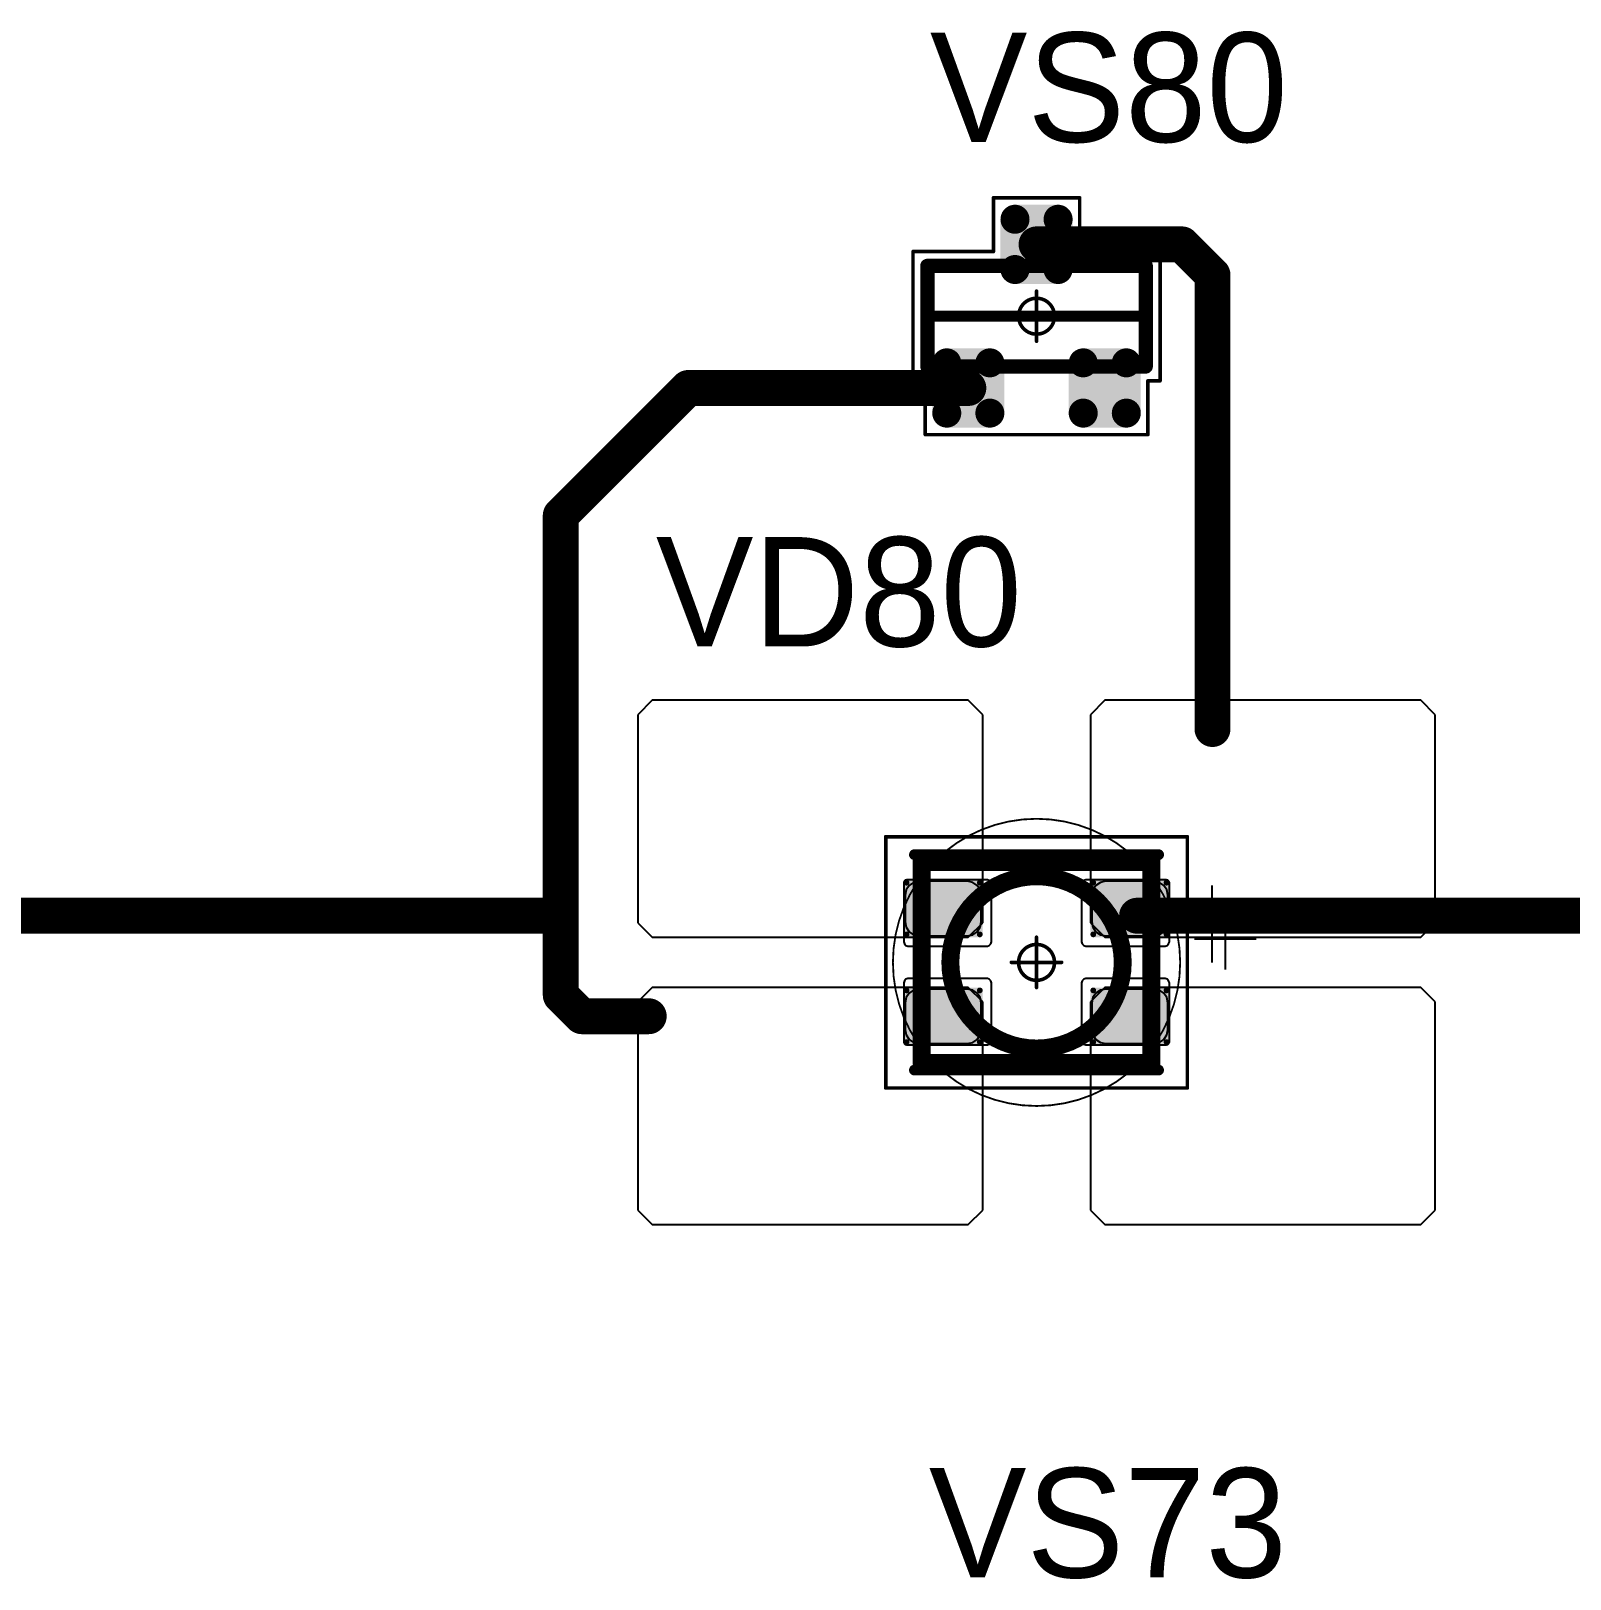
# Model space of a CAD drawing. Header units: millimetres. Extents: x 0 to 400, y 0 to 511.
# Drawn here: x 186 to 207.43, y 252.91 to 274.47 of the extents above; entities that cross this region are included whole.
import ezdxf

# ---------------------------------------------------------------- set-up
doc = ezdxf.new("R2010")
doc.units = ezdxf.units.MM
for name, color, linetype in [('Mechanical13', 56, 'Continuous'), ('Mechanical15', 56, 'Continuous'), ('Mechanical2', 216, 'Continuous'), ('TopLayer', 1, 'Continuous'), ('TopOverlay', 2, 'Continuous'), ('TopPaste', 8, 'Continuous'), ('TopSolder', 216, 'Continuous')]:
    doc.layers.add(name, color=color, linetype=linetype)

# ---------------------------------------------------------------- blocks, each defined once
blk = doc.blocks.new('SOT23_517')
at = {"layer": 'Mechanical13', "const_width": 0.2}
for points in [[(-0.7, 1.52), (0.7, 1.52)], [(-0.7, 1.52), (-0.7, -1.52)], [(0.7, 1.52), (0.7, -1.52)], [(-0.7, -1.52), (0.7, -1.52)]]:
    blk.add_lwpolyline(points, dxfattribs=at)
at = {"layer": 'Mechanical13', "const_width": 0.1}
for points in [[(-0.75, 1.52, 1), (-0.65, 1.52, 1)], [(-0.75, 1.52, 1), (-0.65, 1.52, 1)], [(0.65, 1.52, 1), (0.75, 1.52, 1)], [(0.65, 1.52, 1), (0.75, 1.52, 1)], [(-0.75, -1.52, 1), (-0.65, -1.52, 1)], [(-0.75, -1.52, 1), (-0.65, -1.52, 1)], [(0.65, -1.52, 1), (0.75, -1.52, 1)], [(0.65, -1.52, 1), (0.75, -1.52, 1)]]:
    blk.add_lwpolyline(points, format="xyb", close=True, dxfattribs=at)
at = {"layer": 'Mechanical15', "const_width": 0.05}
for points in [[(-0.9, 1.72), (-0.9, 1.55)], [(-0.9, 1.72), (0.9, 1.72)], [(0.9, 1.72), (0.9, 0.6)], [(-1.65, 1.55), (-1.65, -1.55)], [(-1.65, 1.55), (-0.9, 1.55)], [(0.9, 0.6), (1.65, 0.6)], [(1.65, 0.6), (1.65, -0.6)], [(0, 0.35), (0, -0.35)], [(-0.35, 0), (0.35, 0)], [(0.9, -0.6), (1.65, -0.6)], [(0.9, -0.6), (0.9, -1.72)], [(-1.65, -1.55), (-0.9, -1.55)], [(-0.9, -1.55), (-0.9, -1.72)], [(-0.9, -1.72), (0.9, -1.72)]]:
    blk.add_lwpolyline(points, dxfattribs=at)
at = {"layer": 'Mechanical15'}
for points, const_width in [([(-0.913, 1.72, 1), (-0.888, 1.72, 1)], 0.025), ([(-0.913, 1.72, 1), (-0.888, 1.72, 1)], 0.025), ([(0.888, 1.72, 1), (0.913, 1.72, 1)], 0.025), ([(0.888, 1.72, 1), (0.913, 1.72, 1)], 0.025), ([(-1.662, 1.55, 1), (-1.637, 1.55, 1)], 0.025), ([(-1.662, 1.55, 1), (-1.637, 1.55, 1)], 0.025), ([(-0.913, 1.55, 1), (-0.888, 1.55, 1)], 0.025), ([(-0.913, 1.55, 1), (-0.888, 1.55, 1)], 0.025), ([(0.888, 0.6, 1), (0.913, 0.6, 1)], 0.025), ([(0.888, 0.6, 1), (0.913, 0.6, 1)], 0.025), ([(1.637, 0.6, 1), (1.662, 0.6, 1)], 0.025), ([(1.637, 0.6, 1), (1.662, 0.6, 1)], 0.025), ([(0.25, 0, 1), (-0.25, 0, 1)], 0.05), ([(-0.012, 0.35, 1), (0.012, 0.35, 1)], 0.025), ([(-0.362, 0, 1), (-0.337, 0, 1)], 0.025), ([(-0.262, 0, 1), (-0.238, 0, 1)], 0.025), ([(0.238, 0, 1), (0.262, 0, 1)], 0.025), ([(0.337, 0, 1), (0.362, 0, 1)], 0.025), ([(-0.012, -0.35, 1), (0.012, -0.35, 1)], 0.025), ([(0.888, -0.6, 1), (0.913, -0.6, 1)], 0.025), ([(0.888, -0.6, 1), (0.913, -0.6, 1)], 0.025), ([(1.637, -0.6, 1), (1.662, -0.6, 1)], 0.025), ([(1.637, -0.6, 1), (1.662, -0.6, 1)], 0.025), ([(-1.662, -1.55, 1), (-1.637, -1.55, 1)], 0.025), ([(-1.662, -1.55, 1), (-1.637, -1.55, 1)], 0.025), ([(-0.913, -1.55, 1), (-0.888, -1.55, 1)], 0.025), ([(-0.913, -1.55, 1), (-0.888, -1.55, 1)], 0.025), ([(-0.913, -1.72, 1), (-0.888, -1.72, 1)], 0.025), ([(-0.913, -1.72, 1), (-0.888, -1.72, 1)], 0.025), ([(0.888, -1.72, 1), (0.913, -1.72, 1)], 0.025), ([(0.888, -1.72, 1), (0.913, -1.72, 1)], 0.025)]:
    blk.add_lwpolyline(points, format="xyb", close=True, dxfattribs=dict(at, const_width=const_width))
at = {"layer": 'TopLayer', "const_width": 0.1}
for points in [[(-1.4, 1.25, 1), (-1.3, 1.25, 1)], [(-0.7, 1.25, 1), (-0.6, 1.25, 1)], [(-1.4, 0.65, 1), (-1.3, 0.65, 1)], [(-0.7, 0.65, 1), (-0.6, 0.65, 1)], [(0.6, 0.3, 1), (0.7, 0.3, 1)], [(1.3, 0.3, 1), (1.4, 0.3, 1)], [(0.6, -0.3, 1), (0.7, -0.3, 1)], [(1.3, -0.3, 1), (1.4, -0.3, 1)], [(-1.4, -0.65, 1), (-1.3, -0.65, 1)], [(-0.7, -0.65, 1), (-0.6, -0.65, 1)], [(-1.4, -1.25, 1), (-1.3, -1.25, 1)], [(-0.7, -1.25, 1), (-0.6, -1.25, 1)]]:
    blk.add_lwpolyline(points, format="xyb", close=True, dxfattribs=at)
at = {"layer": 'TopLayer'}
for points in [[(-1.35, 1.35), (-1.35, 0.55), (-0.65, 1.35), (-0.65, 0.55)], [(-1.45, 1.25), (-1.45, 0.65), (-0.55, 1.25), (-0.55, 0.65)], [(0.55, 0.3), (0.55, -0.3), (1.45, 0.3), (1.45, -0.3)], [(0.65, 0.4), (0.65, -0.4), (1.35, 0.4), (1.35, -0.4)], [(-1.35, -0.55), (-1.35, -1.35), (-0.65, -0.55), (-0.65, -1.35)], [(-1.45, -0.65), (-1.45, -1.25), (-0.55, -0.65), (-0.55, -1.25)]]:
    blk.add_solid(points, dxfattribs=at)
at = {"layer": 'TopOverlay', "const_width": 0.15}
blk.add_lwpolyline([(0, 1.5), (0, -1.5)], dxfattribs=at)
at = {"layer": 'TopOverlay', "const_width": 0.075}
for points in [[(-0.038, 1.5, 1), (0.038, 1.5, 1)], [(-0.038, -1.5, 1), (0.038, -1.5, 1)]]:
    blk.add_lwpolyline(points, format="xyb", close=True, dxfattribs=at)
at = {"layer": 'TopPaste', "const_width": 0.075}
for points in [[(-1.387, 1.25, 1), (-1.313, 1.25, 1)], [(-0.687, 1.25, 1), (-0.613, 1.25, 1)], [(-1.387, 0.65, 1), (-1.313, 0.65, 1)], [(-0.687, 0.65, 1), (-0.613, 0.65, 1)], [(0.613, 0.3, 1), (0.687, 0.3, 1)], [(1.313, 0.3, 1), (1.387, 0.3, 1)], [(0.613, -0.3, 1), (0.687, -0.3, 1)], [(1.313, -0.3, 1), (1.387, -0.3, 1)], [(-1.387, -0.65, 1), (-1.313, -0.65, 1)], [(-0.687, -0.65, 1), (-0.613, -0.65, 1)], [(-1.387, -1.25, 1), (-1.313, -1.25, 1)], [(-0.687, -1.25, 1), (-0.613, -1.25, 1)]]:
    blk.add_lwpolyline(points, format="xyb", close=True, dxfattribs=at)
at = {"layer": 'TopPaste'}
for points in [[(-1.35, 1.325), (-1.35, 0.575), (-0.65, 1.325), (-0.65, 0.575)], [(-1.425, 1.25), (-1.425, 0.65), (-0.575, 1.25), (-0.575, 0.65)], [(0.575, 0.3), (0.575, -0.3), (1.425, 0.3), (1.425, -0.3)], [(0.65, 0.375), (0.65, -0.375), (1.35, 0.375), (1.35, -0.375)], [(-1.35, -0.575), (-1.35, -1.325), (-0.65, -0.575), (-0.65, -1.325)], [(-1.425, -0.65), (-1.425, -1.25), (-0.575, -0.65), (-0.575, -1.25)]]:
    blk.add_solid(points, dxfattribs=at)
at = {"layer": 'TopSolder', "const_width": 0.202}
for points in [[(-1.451, 1.25, 1), (-1.249, 1.25, 1)], [(-0.751, 1.25, 1), (-0.549, 1.25, 1)], [(-1.451, 0.65, 1), (-1.249, 0.65, 1)], [(-0.751, 0.65, 1), (-0.549, 0.65, 1)], [(0.549, 0.3, 1), (0.751, 0.3, 1)], [(1.249, 0.3, 1), (1.451, 0.3, 1)], [(0.549, -0.3, 1), (0.751, -0.3, 1)], [(1.249, -0.3, 1), (1.451, -0.3, 1)], [(-1.451, -0.65, 1), (-1.249, -0.65, 1)], [(-0.751, -0.65, 1), (-0.549, -0.65, 1)], [(-1.451, -1.25, 1), (-1.249, -1.25, 1)], [(-0.751, -1.25, 1), (-0.549, -1.25, 1)]]:
    blk.add_lwpolyline(points, format="xyb", close=True, dxfattribs=at)
at = {"layer": 'TopSolder'}
for points in [[(-1.35, 1.452), (-1.35, 0.448), (-0.65, 1.452), (-0.65, 0.448)], [(-1.552, 1.25), (-1.552, 0.65), (-0.448, 1.25), (-0.448, 0.65)], [(0.65, 0.502), (0.65, -0.502), (1.35, 0.502), (1.35, -0.502)], [(0.448, 0.3), (0.448, -0.3), (1.552, 0.3), (1.552, -0.3)], [(-1.35, -0.448), (-1.35, -1.452), (-0.65, -0.448), (-0.65, -1.452)], [(-1.552, -0.65), (-1.552, -1.25), (-0.448, -0.65), (-0.448, -1.25)]]:
    blk.add_solid(points, dxfattribs=at)
blk = doc.blocks.new('E65F_721')
at = {"layer": 'Mechanical13'}
for p, q in [((2.441, 1.071), (2.441, 0)), ((1.905, 0.536), (2.976, 0.536))]:
    blk.add_line(p, q, dxfattribs=at)
at = {"layer": 'Mechanical13', "const_width": 0.25}
for points in [[(-1.6, -1.4), (-1.6, 1.4)], [(-1.6, 1.4), (1.6, 1.4)], [(1.6, -1.4), (1.6, 1.4)], [(-1.6, -1.4), (1.6, -1.4)]]:
    blk.add_lwpolyline(points, dxfattribs=at)
at = {"layer": 'Mechanical13'}
for points, const_width in [([(-1.663, 1.4, 1), (-1.538, 1.4, 1)], 0.125), ([(-1.663, 1.4, 1), (-1.538, 1.4, 1)], 0.125), ([(1.537, 1.4, 1), (1.662, 1.4, 1)], 0.125), ([(1.537, 1.4, 1), (1.662, 1.4, 1)], 0.125), ([(1.2, 0, 1), (-1.2, 0, 1)], 0.25), ([(-1.263, 0, 1), (-1.138, 0, 1)], 0.125), ([(1.137, 0, 1), (1.262, 0, 1)], 0.125), ([(-1.663, -1.4, 1), (-1.538, -1.4, 1)], 0.125), ([(-1.663, -1.4, 1), (-1.538, -1.4, 1)], 0.125), ([(1.537, -1.4, 1), (1.662, -1.4, 1)], 0.125), ([(1.537, -1.4, 1), (1.662, -1.4, 1)], 0.125)]:
    blk.add_lwpolyline(points, format="xyb", close=True, dxfattribs=dict(at, const_width=const_width))
at = {"layer": 'Mechanical15', "const_width": 0.05}
for points in [[(-2.1, 1.75), (2.1, 1.75)], [(-2.1, -1.75), (-2.1, 1.75)], [(2.1, -1.75), (2.1, 1.75)], [(0, -0.35), (0, 0.35)], [(0, -0.35), (0, 0.35)], [(-0.35, 0), (0.35, 0)], [(-0.35, 0), (0.35, 0)], [(-2.1, -1.75), (2.1, -1.75)]]:
    blk.add_lwpolyline(points, dxfattribs=at)
at = {"layer": 'Mechanical15'}
for points, const_width in [([(-2.113, 1.75, 1), (-2.088, 1.75, 1)], 0.025), ([(-2.113, 1.75, 1), (-2.088, 1.75, 1)], 0.025), ([(2.087, 1.75, 1), (2.112, 1.75, 1)], 0.025), ([(2.087, 1.75, 1), (2.112, 1.75, 1)], 0.025), ([(0.25, 0, 1), (-0.25, 0, 1)], 0.05), ([(0.25, 0, 1), (-0.25, 0, 1)], 0.05), ([(-0.013, 0.35, 1), (0.012, 0.35, 1)], 0.025), ([(-0.013, 0.35, 1), (0.012, 0.35, 1)], 0.025), ([(-0.363, 0, 1), (-0.338, 0, 1)], 0.025), ([(-0.363, 0, 1), (-0.338, 0, 1)], 0.025), ([(-0.263, 0, 1), (-0.238, 0, 1)], 0.025), ([(-0.263, 0, 1), (-0.238, 0, 1)], 0.025), ([(0.237, 0, 1), (0.262, 0, 1)], 0.025), ([(0.237, 0, 1), (0.262, 0, 1)], 0.025), ([(0.337, 0, 1), (0.362, 0, 1)], 0.025), ([(0.337, 0, 1), (0.362, 0, 1)], 0.025), ([(-0.013, -0.35, 1), (0.012, -0.35, 1)], 0.025), ([(-0.013, -0.35, 1), (0.012, -0.35, 1)], 0.025), ([(-2.113, -1.75, 1), (-2.088, -1.75, 1)], 0.025), ([(-2.113, -1.75, 1), (-2.088, -1.75, 1)], 0.025), ([(2.087, -1.75, 1), (2.112, -1.75, 1)], 0.025), ([(2.087, -1.75, 1), (2.112, -1.75, 1)], 0.025)]:
    blk.add_lwpolyline(points, format="xyb", close=True, dxfattribs=dict(at, const_width=const_width))
at = {"layer": 'TopLayer'}
for p, q in [((-5.35, 3.65), (-5.55, 3.45)), ((-5.55, 3.45), (-5.55, 3.45)), ((-0.95, 3.65), (-5.35, 3.65)), ((-5.35, 3.65), (-5.35, 3.65)), ((-0.75, 3.45), (-0.95, 3.65)), ((-0.75, 0.55), (-0.75, 3.45)), ((0.95, 3.65), (0.75, 3.45)), ((0.75, 3.45), (0.75, 3.45)), ((5.35, 3.65), (0.95, 3.65)), ((0.95, 3.65), (0.95, 3.65)), ((5.55, 3.45), (5.35, 3.65)), ((5.55, 0.55), (5.55, 3.45)), ((-5.55, 3.45), (-5.55, 0.55)), ((0.75, 3.45), (0.75, 0.55)), ((-5.55, 0.55), (-5.35, 0.35)), ((-0.95, 0.35), (-0.75, 0.55)), ((0.75, 0.55), (0.95, 0.35)), ((5.35, 0.35), (5.55, 0.55)), ((-5.35, 0.35), (-0.95, 0.35)), ((0.95, 0.35), (5.35, 0.35)), ((-5.35, -0.35), (-5.55, -0.55)), ((-0.95, -0.35), (-5.35, -0.35)), ((-5.35, -0.35), (-5.35, -0.35)), ((-0.75, -0.55), (-0.95, -0.35)), ((0.95, -0.35), (0.75, -0.55)), ((5.35, -0.35), (0.95, -0.35)), ((0.95, -0.35), (0.95, -0.35)), ((5.55, -0.55), (5.35, -0.35)), ((-5.55, -0.55), (-5.55, -0.55)), ((-5.55, -0.55), (-5.55, -3.45)), ((-0.75, -3.45), (-0.75, -0.55)), ((0.75, -0.55), (0.75, -0.55)), ((0.75, -0.55), (0.75, -3.45)), ((5.55, -3.45), (5.55, -0.55)), ((-5.55, -3.45), (-5.35, -3.65)), ((-5.35, -3.65), (-0.95, -3.65)), ((-0.95, -3.65), (-0.75, -3.45)), ((0.75, -3.45), (0.95, -3.65)), ((0.95, -3.65), (5.35, -3.65)), ((5.35, -3.65), (5.55, -3.45))]:
    blk.add_line(p, q, dxfattribs=at)
at = {"layer": 'TopLayer', "const_width": 0.04}
for points in [[(-1.83, 1.11, 1), (-1.79, 1.11, 1)], [(-0.81, 1.11, 1), (-0.77, 1.11, 1)], [(0.77, 1.11, 1), (0.81, 1.11, 1)], [(1.79, 1.11, 1), (1.83, 1.11, 1)], [(-1.83, 0.39, 1), (-1.79, 0.39, 1)], [(-0.81, 0.39, 1), (-0.77, 0.39, 1)], [(0.77, 0.39, 1), (0.81, 0.39, 1)], [(1.79, 0.39, 1), (1.83, 0.39, 1)], [(-1.83, -0.39, 1), (-1.79, -0.39, 1)], [(-0.81, -0.39, 1), (-0.77, -0.39, 1)], [(0.77, -0.39, 1), (0.81, -0.39, 1)], [(1.79, -0.39, 1), (1.83, -0.39, 1)], [(-1.83, -1.11, 1), (-1.79, -1.11, 1)], [(-0.81, -1.11, 1), (-0.77, -1.11, 1)], [(0.77, -1.11, 1), (0.81, -1.11, 1)], [(1.79, -1.11, 1), (1.83, -1.11, 1)]]:
    blk.add_lwpolyline(points, format="xyb", close=True, dxfattribs=at)
at = {"layer": 'TopLayer'}
for points in [[(-1.85, 1.11), (-1.85, 0.39), (-0.75, 1.11), (-0.75, 0.39)], [(-1.81, 1.15), (-1.81, 0.35), (-0.79, 1.15), (-0.79, 0.35)], [(0.75, 1.11), (0.75, 0.39), (1.85, 1.11), (1.85, 0.39)], [(0.79, 1.15), (0.79, 0.35), (1.81, 1.15), (1.81, 0.35)], [(-1.85, -0.39), (-1.85, -1.11), (-0.75, -0.39), (-0.75, -1.11)], [(-1.81, -0.35), (-1.81, -1.15), (-0.79, -0.35), (-0.79, -1.15)], [(0.75, -0.39), (0.75, -1.11), (1.85, -0.39), (1.85, -1.11)], [(0.79, -0.35), (0.79, -1.15), (1.81, -0.35), (1.81, -1.15)]]:
    blk.add_solid(points, dxfattribs=at)
at = {"layer": 'TopOverlay'}
for p, q in [((2.628, 0.757), (2.628, -0.1)), ((2.2, 0.328), (3.057, 0.328))]:
    blk.add_line(p, q, dxfattribs=at)
at = {"layer": 'TopOverlay', "const_width": 0.15}
for points in [[(-1.7, 1.5), (1.7, 1.5)], [(-1.7, -1.5), (1.7, -1.5)]]:
    blk.add_lwpolyline(points, dxfattribs=at)
at = {"layer": 'TopOverlay', "const_width": 0.075}
for points in [[(-1.738, 1.5, 1), (-1.663, 1.5, 1)], [(1.662, 1.5, 1), (1.737, 1.5, 1)], [(-1.738, -1.5, 1), (-1.663, -1.5, 1)], [(1.662, -1.5, 1), (1.737, -1.5, 1)]]:
    blk.add_lwpolyline(points, format="xyb", close=True, dxfattribs=at)
at = {"layer": 'TopPaste'}
for p, q in [((-1.711, 1.114), (-1.773, 1.073)), ((-1.638, 1.129), (-1.711, 1.114)), ((-0.963, 1.129), (-1.638, 1.129)), ((-0.889, 1.114), (-0.963, 1.129)), ((-0.827, 1.073), (-0.889, 1.114)), ((0.889, 1.114), (0.827, 1.073)), ((0.962, 1.129), (0.889, 1.114)), ((1.637, 1.129), (0.962, 1.129)), ((1.711, 1.114), (1.637, 1.129)), ((1.773, 1.073), (1.711, 1.114)), ((-1.814, 1.011), (-1.829, 0.938)), ((-1.829, 0.938), (-1.829, 0.563)), ((-1.773, 1.073), (-1.814, 1.011)), ((-0.786, 1.011), (-0.827, 1.073)), ((-0.771, 0.938), (-0.786, 1.011)), ((-0.771, 0.563), (-0.771, 0.938)), ((0.786, 1.011), (0.771, 0.938)), ((0.771, 0.938), (0.771, 0.563)), ((0.827, 1.073), (0.786, 1.011)), ((1.814, 1.011), (1.773, 1.073)), ((1.829, 0.938), (1.814, 1.011)), ((1.829, 0.563), (1.829, 0.938)), ((-1.829, 0.563), (-1.814, 0.489)), ((-1.814, 0.489), (-1.773, 0.427)), ((-0.827, 0.427), (-0.786, 0.489)), ((-0.786, 0.489), (-0.771, 0.563)), ((0.771, 0.563), (0.786, 0.489)), ((0.786, 0.489), (0.827, 0.427)), ((1.773, 0.427), (1.814, 0.489)), ((1.814, 0.489), (1.829, 0.563)), ((-1.773, 0.427), (-1.711, 0.386)), ((-1.711, 0.386), (-1.638, 0.371)), ((-1.638, 0.371), (-0.963, 0.371)), ((-0.963, 0.371), (-0.889, 0.386)), ((-0.889, 0.386), (-0.827, 0.427)), ((0.827, 0.427), (0.889, 0.386)), ((0.889, 0.386), (0.962, 0.371)), ((0.962, 0.371), (1.637, 0.371)), ((1.637, 0.371), (1.711, 0.386)), ((1.711, 0.386), (1.773, 0.427)), ((-1.773, -0.427), (-1.814, -0.489)), ((-1.711, -0.386), (-1.773, -0.427)), ((-1.638, -0.371), (-1.711, -0.386)), ((-0.963, -0.371), (-1.638, -0.371)), ((-0.889, -0.386), (-0.963, -0.371)), ((-0.827, -0.427), (-0.889, -0.386)), ((-0.786, -0.489), (-0.827, -0.427)), ((0.827, -0.427), (0.786, -0.489)), ((0.889, -0.386), (0.827, -0.427)), ((0.962, -0.371), (0.889, -0.386)), ((1.637, -0.371), (0.962, -0.371)), ((1.711, -0.386), (1.637, -0.371)), ((1.773, -0.427), (1.711, -0.386)), ((1.814, -0.489), (1.773, -0.427)), ((-1.814, -0.489), (-1.829, -0.563)), ((-1.829, -0.563), (-1.829, -0.938)), ((-0.771, -0.563), (-0.786, -0.489)), ((-0.771, -0.938), (-0.771, -0.563)), ((0.786, -0.489), (0.771, -0.563)), ((0.771, -0.563), (0.771, -0.938)), ((1.829, -0.563), (1.814, -0.489)), ((1.829, -0.938), (1.829, -0.563)), ((-1.829, -0.938), (-1.814, -1.011)), ((-1.814, -1.011), (-1.773, -1.073)), ((-1.773, -1.073), (-1.711, -1.114)), ((-0.889, -1.114), (-0.827, -1.073)), ((-0.827, -1.073), (-0.786, -1.011)), ((-0.786, -1.011), (-0.771, -0.938)), ((0.771, -0.938), (0.786, -1.011)), ((0.786, -1.011), (0.827, -1.073)), ((0.827, -1.073), (0.889, -1.114)), ((1.711, -1.114), (1.773, -1.073)), ((1.773, -1.073), (1.814, -1.011)), ((1.814, -1.011), (1.829, -0.938)), ((-1.711, -1.114), (-1.638, -1.129)), ((-1.638, -1.129), (-0.963, -1.129)), ((-0.963, -1.129), (-0.889, -1.114)), ((0.889, -1.114), (0.962, -1.129)), ((0.962, -1.129), (1.637, -1.129)), ((1.637, -1.129), (1.711, -1.114))]:
    blk.add_line(p, q, dxfattribs=at)
at = {"layer": 'TopSolder'}
for p, q in [((-1.842, 1.129), (-1.85, 1.111)), ((-1.85, 1.111), (-1.85, 1.101)), ((-1.85, 1.101), (-1.85, 1.101)), ((-1.85, 1.101), (-1.85, 0.301)), ((-1.828, 1.143), (-1.842, 1.129)), ((-1.81, 1.151), (-1.828, 1.143)), ((-1.8, 1.151), (-1.81, 1.151)), ((-0.7, 1.151), (-1.8, 1.151)), ((-0.685, 1.151), (-0.7, 1.151)), ((-0.7, 1.151), (-0.7, 1.151)), ((-0.658, 1.139), (-0.685, 1.151)), ((-0.636, 1.118), (-0.658, 1.139)), ((-0.625, 1.09), (-0.636, 1.118)), ((-0.625, 1.076), (-0.625, 1.09)), ((0.636, 1.118), (0.625, 1.09)), ((0.625, 1.09), (0.625, 1.076)), ((0.657, 1.139), (0.636, 1.118)), ((0.685, 1.151), (0.657, 1.139)), ((0.7, 1.151), (0.685, 1.151)), ((1.8, 1.151), (0.7, 1.151)), ((1.81, 1.151), (1.8, 1.151)), ((1.8, 1.151), (1.8, 1.151)), ((1.828, 1.143), (1.81, 1.151)), ((1.842, 1.129), (1.828, 1.143)), ((1.85, 1.111), (1.842, 1.129)), ((1.85, 1.101), (1.85, 1.111)), ((1.85, 0.301), (1.85, 1.101)), ((-0.625, 0.301), (-0.625, 1.076)), ((0.625, 1.076), (0.625, 1.076)), ((0.625, 1.076), (0.625, 0.301)), ((-1.85, 0.301), (-1.85, 0.286)), ((-1.85, 0.286), (-1.839, 0.258)), ((-1.839, 0.258), (-1.818, 0.237)), ((-1.818, 0.237), (-1.79, 0.226)), ((-1.79, 0.226), (-1.775, 0.226)), ((-1.775, 0.226), (-1.775, 0.226)), ((-1.775, 0.226), (-0.7, 0.226)), ((-0.7, 0.226), (-0.685, 0.226)), ((-0.685, 0.226), (-0.658, 0.237)), ((-0.658, 0.237), (-0.636, 0.258)), ((-0.636, 0.258), (-0.625, 0.286)), ((-0.625, 0.286), (-0.625, 0.301)), ((-0.625, 0.301), (-0.625, 0.301)), ((0.625, 0.301), (0.625, 0.286)), ((0.625, 0.286), (0.636, 0.258)), ((0.636, 0.258), (0.657, 0.237)), ((0.657, 0.237), (0.685, 0.226)), ((0.685, 0.226), (0.7, 0.226)), ((0.7, 0.226), (0.7, 0.226)), ((0.7, 0.226), (1.775, 0.226)), ((1.775, 0.226), (1.79, 0.226)), ((1.79, 0.226), (1.817, 0.237)), ((1.817, 0.237), (1.839, 0.258)), ((1.839, 0.258), (1.85, 0.286)), ((1.85, 0.286), (1.85, 0.301)), ((1.85, 0.301), (1.85, 0.301)), ((-1.839, -0.257), (-1.85, -0.285)), ((-1.85, -0.285), (-1.85, -0.299)), ((-1.85, -0.299), (-1.85, -0.299)), ((-1.85, -0.299), (-1.85, -1.099)), ((-1.818, -0.236), (-1.839, -0.257)), ((-1.79, -0.224), (-1.818, -0.236)), ((-1.775, -0.224), (-1.79, -0.224)), ((-0.7, -0.224), (-1.775, -0.224)), ((-0.685, -0.224), (-0.7, -0.224)), ((-0.7, -0.224), (-0.7, -0.224)), ((-0.658, -0.236), (-0.685, -0.224)), ((-0.636, -0.257), (-0.658, -0.236)), ((-0.625, -0.285), (-0.636, -0.257)), ((-0.625, -0.299), (-0.625, -0.285)), ((-0.625, -1.074), (-0.625, -0.299)), ((0.636, -0.257), (0.625, -0.285)), ((0.625, -0.285), (0.625, -0.299)), ((0.625, -0.299), (0.625, -0.299)), ((0.625, -0.299), (0.625, -1.074)), ((0.657, -0.236), (0.636, -0.257)), ((0.685, -0.224), (0.657, -0.236)), ((0.7, -0.224), (0.685, -0.224)), ((1.775, -0.224), (0.7, -0.224)), ((1.79, -0.224), (1.775, -0.224)), ((1.775, -0.224), (1.775, -0.224)), ((1.817, -0.236), (1.79, -0.224)), ((1.839, -0.257), (1.817, -0.236)), ((1.85, -0.285), (1.839, -0.257)), ((1.85, -0.299), (1.85, -0.285)), ((1.85, -1.099), (1.85, -0.299)), ((-0.625, -1.089), (-0.625, -1.074)), ((-0.625, -1.074), (-0.625, -1.074)), ((0.625, -1.074), (0.625, -1.089)), ((-1.85, -1.099), (-1.85, -1.109)), ((-1.85, -1.109), (-1.842, -1.128)), ((-1.842, -1.128), (-1.828, -1.142)), ((-1.828, -1.142), (-1.81, -1.149)), ((-1.81, -1.149), (-1.8, -1.149)), ((-1.8, -1.149), (-0.7, -1.149)), ((-1.8, -1.149), (-1.8, -1.149)), ((-0.7, -1.149), (-0.685, -1.149)), ((-0.685, -1.149), (-0.658, -1.138)), ((-0.658, -1.138), (-0.636, -1.117)), ((-0.636, -1.117), (-0.625, -1.089)), ((0.625, -1.089), (0.636, -1.117)), ((0.636, -1.117), (0.657, -1.138)), ((0.657, -1.138), (0.685, -1.149)), ((0.685, -1.149), (0.7, -1.149)), ((0.7, -1.149), (1.8, -1.149)), ((0.7, -1.149), (0.7, -1.149)), ((1.8, -1.149), (1.81, -1.149)), ((1.81, -1.149), (1.828, -1.142)), ((1.828, -1.142), (1.842, -1.128)), ((1.842, -1.128), (1.85, -1.109)), ((1.85, -1.109), (1.85, -1.099)), ((1.85, -1.099), (1.85, -1.099))]:
    blk.add_line(p, q, dxfattribs=at)

msp = doc.modelspace()

# ---------------------------------------------------------------- linework, layer by layer
at = {"layer": 'Mechanical2'}
for points, const_width in [([(202, 261.5, 1), (198, 261.5, 1)], 0.0254), ([(200, 263.5, 1), (200, 263.5, 1)], 0.0005), ([(197.994, 261.5, 1), (198.006, 261.5, 1)], 0.0127), ([(198, 261.5, 1), (198, 261.5, 1)], 0.0005), ([(201.994, 261.5, 1), (202.006, 261.5, 1)], 0.0127), ([(202, 261.5, 1), (202, 261.5, 1)], 0.0005), ([(200, 259.5, 1), (200, 259.5, 1)], 0.0005)]:
    msp.add_lwpolyline(points, format="xyb", close=True, dxfattribs=dict(at, const_width=const_width))
at = {"layer": 'Mechanical2', "const_width": 0.001}
for points in [[(200, 259.5), (200, 263.5)], [(198, 261.5), (202, 261.5)]]:
    msp.add_lwpolyline(points, dxfattribs=at)
at = {"layer": 'TopLayer', "const_width": 0.5}
for points in [[(200, 271.5), (202.025, 271.5)], [(202.025, 271.5), (202.45, 271.075)], [(202.45, 264.75), (202.45, 271.075)], [(193.375, 267.725), (195.15, 269.5)], [(195.15, 269.5), (199.05, 269.5)], [(193.375, 262.15), (193.375, 267.725)], [(181.4, 262.15), (193.375, 262.15)], [(193.375, 261.043), (193.375, 262.15)], [(201.4, 262.15), (213.375, 262.15)], [(193.375, 261.043), (193.668, 260.75)], [(193.668, 260.75), (194.6, 260.75)]]:
    msp.add_lwpolyline(points, dxfattribs=at)
at = {"layer": 'TopLayer', "const_width": 0.25}
for points in [[(199.875, 271.5, 1), (200.125, 271.5, 1)], [(201.9, 271.5, 1), (202.15, 271.5, 1)], [(201.9, 271.5, 1), (202.15, 271.5, 1)], [(202.325, 271.075, 1), (202.575, 271.075, 1)], [(202.325, 271.075, 1), (202.575, 271.075, 1)], [(195.025, 269.5, 1), (195.275, 269.5, 1)], [(195.025, 269.5, 1), (195.275, 269.5, 1)], [(198.925, 269.5, 1), (199.175, 269.5, 1)], [(193.25, 267.725, 1), (193.5, 267.725, 1)], [(193.25, 267.725, 1), (193.5, 267.725, 1)], [(202.325, 264.75, 1), (202.575, 264.75, 1)], [(193.25, 262.15, 1), (193.5, 262.15, 1)], [(193.25, 262.15, 1), (193.5, 262.15, 1)], [(193.25, 262.15, 1), (193.5, 262.15, 1)], [(201.275, 262.15, 1), (201.525, 262.15, 1)], [(193.25, 261.043, 1), (193.5, 261.043, 1)], [(193.25, 261.043, 1), (193.5, 261.043, 1)], [(193.543, 260.75, 1), (193.793, 260.75, 1)], [(193.543, 260.75, 1), (193.793, 260.75, 1)], [(194.475, 260.75, 1), (194.725, 260.75, 1)]]:
    msp.add_lwpolyline(points, format="xyb", close=True, dxfattribs=at)

# ---------------------------------------------------------------- block references
for name, p, rotation in [('SOT23_517', (200, 270.5), 90), ('E65F_721', (200, 261.5), 360)]:
    msp.add_blockref(name, p, dxfattribs=dict(rotation=rotation))

# ---------------------------------------------------------------- texts
at = {"layer": 'TopOverlay'}
for s, p in [('VS80', (198.514, 272.926)), ('VD80', (194.699, 265.9)), ('VS73', (198.501, 252.933))]:
    msp.add_text(s, height=1.524, dxfattribs=at).set_placement(p)

doc.saveas('drawing.dxf')
